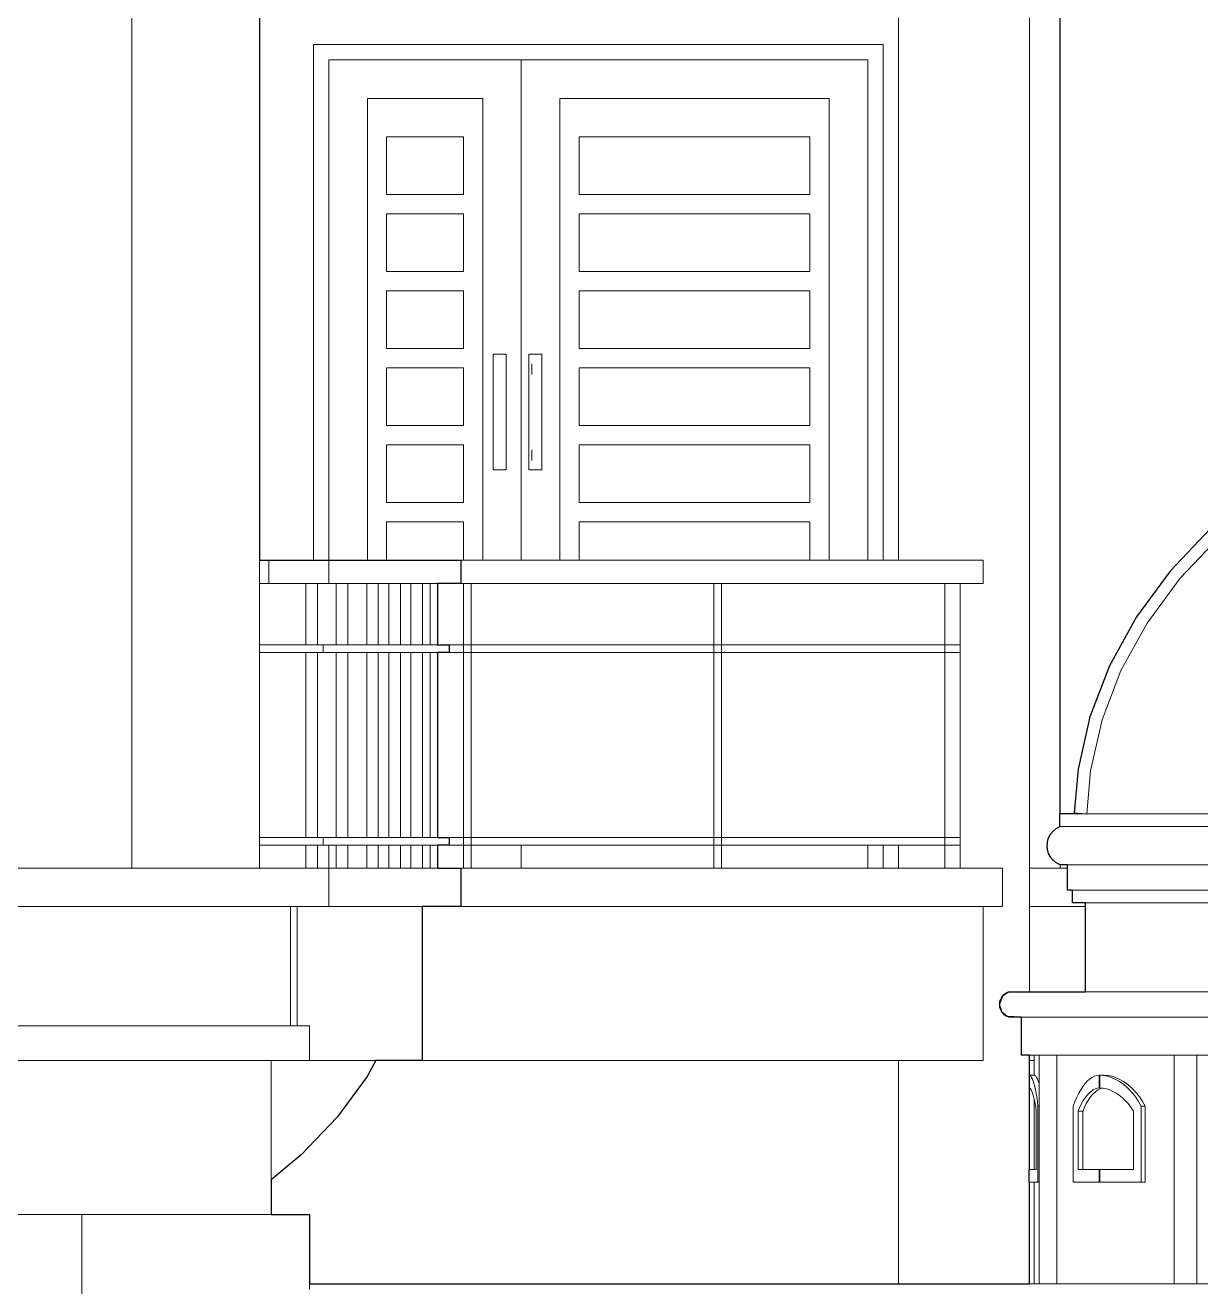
# Model space of a CAD drawing. Header units: millimetres. Extents: x -667 to -468, y -723 to -475.
# Drawn here: x -609.621 to -606.566, y -492.132 to -488.855 of the extents above; entities that cross this region are included whole.
import ezdxf

# ---------------------------------------------------------------- set-up
doc = ezdxf.new("R2010")
doc.units = ezdxf.units.MM
doc.layers.get('0').update_dxf_attribs({"lineweight": 9})
doc.layers.add('dinding', color=36, linetype='Continuous', lineweight=9)

msp = doc.modelspace()

# ---------------------------------------------------------------- linework, layer by layer
at = {"lineweight": 30}
for points in [[(-606.5408, -490.1628), (-606.6457, -490.2731), (-606.7337, -490.3923), (-606.8036, -490.5189), (-606.8543, -490.6513), (-606.8849, -490.7873), (-606.8951, -490.9014), (-606.8956, -490.9039), (-606.9318, -490.9039), (-606.9318, -487.8247), (-606.8818, -487.8247), (-606.8818, -487.7247), (-606.7918, -487.7247), (-606.7918, -487.3747), (-606.8898, -487.3747), (-606.8898, -487.2449), (-606.8398, -487.2449), (-606.8398, -487.1449), (-606.6577, -487.1449), (-606.6577, -487.1134)], [(-609.0118, -488.7955), (-609.0118, -490.2449), (-608.4889, -490.2449), (-608.4889, -490.3049), (-608.5494, -490.3049), (-608.5494, -490.4649), (-608.5192, -490.4649), (-608.5192, -490.4849), (-608.5494, -490.4849), (-608.5494, -490.9649), (-608.5192, -490.9649), (-608.5192, -490.9849), (-608.5494, -490.9849), (-608.5494, -491.0449), (-608.4889, -491.0449), (-608.4889, -491.1449), (-608.5898, -491.1449), (-608.5898, -491.5449), (-608.7099, -491.5449), (-608.7324, -491.5858), (-608.8105, -491.6914), (-608.9036, -491.7894), (-608.9818, -491.8542), (-608.9818, -491.9449), (-608.8818, -491.9449), (-608.8818, -492.1249), (-607.0118, -492.1249), (-607.0118, -491.8609), (-607.0124, -491.8609), (-607.0124, -491.8279), (-607.0118, -491.8279), (-607.0118, -491.5309), (-607.0326, -491.5309), (-607.0326, -491.4319), (-607.0692, -491.4304), (-607.0832, -491.4193), (-607.0898, -491.3989), (-607.0808, -491.3759), (-607.0659, -491.3659), (-607.0118, -491.3659), (-606.8662, -491.3659), (-606.8662, -491.1349), (-606.8995, -491.1349), (-606.8995, -491.1019), (-606.9128, -491.1019), (-606.9128, -491.0359), (-606.9318, -491.0359), (-606.942, -491.031), (-606.9501, -491.0243), (-606.956, -491.0171), (-606.9617, -491.0069), (-606.9652, -490.9917), (-606.9647, -490.976), (-606.9617, -490.9659), (-606.9568, -490.9567), (-606.9501, -490.9486), (-606.942, -490.9419), (-606.9328, -490.9369), (-606.9328, -490.9039), (-606.9318, -490.9039)]]:
    msp.add_lwpolyline(points, dxfattribs=at)
at = {"layer": 'dinding'}
for p, q in [((-609.3435, -491.0449), (-609.3435, -488.0249)), ((-607.3518, -490.2449), (-607.3518, -488.0329)), ((-607.0118, -491.0449), (-607.0118, -488.571)), ((-606.9318, -490.9039), (-606.9318, -488.571)), ((-609.0118, -490.2449), (-609.0118, -488.7955)), ((-608.8718, -488.9049), (-607.3918, -488.9049)), ((-608.8718, -488.9049), (-608.8718, -490.2449)), ((-607.3918, -488.9049), (-607.3918, -490.2449)), ((-608.8318, -488.9449), (-608.8318, -490.2449)), ((-608.3318, -488.9449), (-608.8318, -488.9449)), ((-608.3318, -488.9449), (-608.3318, -490.2449)), ((-607.4318, -488.9449), (-608.3318, -488.9449)), ((-607.4318, -490.2449), (-607.4318, -488.9449)), ((-608.7318, -490.2449), (-608.7318, -489.0449)), ((-608.7318, -489.0449), (-608.4318, -489.0449)), ((-608.4318, -489.0449), (-608.4318, -490.2449)), ((-608.2318, -489.0449), (-608.2318, -490.2449)), ((-607.5318, -489.0449), (-608.2318, -489.0449)), ((-607.5318, -490.2449), (-607.5318, -489.0449)), ((-608.6818, -489.2949), (-608.6818, -489.1449)), ((-608.4818, -489.1449), (-608.6818, -489.1449)), ((-608.4818, -489.1449), (-608.4818, -489.2949)), ((-608.1818, -489.1449), (-607.5818, -489.1449)), ((-608.1818, -489.1449), (-608.1818, -489.2949)), ((-607.5818, -489.2949), (-607.5818, -489.1449)), ((-608.4818, -489.2949), (-608.6818, -489.2949)), ((-608.1818, -489.2949), (-607.5818, -489.2949)), ((-608.4818, -489.3449), (-608.6818, -489.3449)), ((-608.6818, -489.4949), (-608.6818, -489.3449)), ((-608.4818, -489.3449), (-608.4818, -489.4949)), ((-608.1818, -489.3449), (-607.5818, -489.3449)), ((-608.1818, -489.3449), (-608.1818, -489.4949)), ((-607.5818, -489.4949), (-607.5818, -489.3449)), ((-608.4818, -489.4949), (-608.6818, -489.4949)), ((-608.1818, -489.4949), (-607.5818, -489.4949)), ((-608.4818, -489.5449), (-608.6818, -489.5449)), ((-608.6818, -489.6949), (-608.6818, -489.5449)), ((-608.4818, -489.5449), (-608.4818, -489.6949)), ((-608.1818, -489.5449), (-608.1818, -489.6949)), ((-608.1818, -489.5449), (-607.5818, -489.5449)), ((-607.5818, -489.6949), (-607.5818, -489.5449)), ((-608.4818, -489.6949), (-608.6818, -489.6949)), ((-608.1818, -489.6949), (-607.5818, -489.6949)), ((-608.4047, -490.0102), (-608.4047, -489.7096)), ((-608.4047, -489.7096), (-608.3709, -489.7096)), ((-608.3709, -490.0102), (-608.3709, -489.7096)), ((-608.3126, -490.0102), (-608.3126, -489.7096)), ((-608.2789, -489.7096), (-608.3126, -489.7096)), ((-608.2789, -490.0102), (-608.2789, -489.7096)), ((-608.4818, -489.7449), (-608.6818, -489.7449)), ((-608.6818, -489.8949), (-608.6818, -489.7449)), ((-608.4818, -489.7449), (-608.4818, -489.8949)), ((-608.3042, -489.7622), (-608.3042, -489.7345)), ((-608.1818, -489.7449), (-607.5818, -489.7449)), ((-608.1818, -489.7449), (-608.1818, -489.8949)), ((-607.5818, -489.8949), (-607.5818, -489.7449)), ((-608.4818, -489.8949), (-608.6818, -489.8949)), ((-608.1818, -489.8949), (-607.5818, -489.8949)), ((-608.6818, -490.0949), (-608.6818, -489.9449)), ((-608.4818, -489.9449), (-608.6818, -489.9449)), ((-608.4818, -489.9449), (-608.4818, -490.0949)), ((-608.3042, -489.9854), (-608.3042, -489.9577)), ((-608.1818, -489.9449), (-607.5818, -489.9449)), ((-608.1818, -489.9449), (-608.1818, -490.0949)), ((-607.5818, -490.0949), (-607.5818, -489.9449)), ((-608.4047, -490.0102), (-608.3709, -490.0102)), ((-608.2789, -490.0102), (-608.3126, -490.0102)), ((-608.4818, -490.0949), (-608.6818, -490.0949)), ((-608.1818, -490.0949), (-607.5818, -490.0949)), ((-608.6818, -490.2449), (-608.6818, -490.1449)), ((-608.4818, -490.1449), (-608.6818, -490.1449)), ((-608.4818, -490.1449), (-608.4818, -490.2449)), ((-608.1818, -490.1449), (-608.1818, -490.2449)), ((-608.1818, -490.1449), (-607.5818, -490.1449)), ((-607.5818, -490.2449), (-607.5818, -490.1449)), ((-606.6457, -490.2731), (-606.5408, -490.1628)), ((-606.62, -490.2918), (-606.5175, -490.1841)), ((-608.988, -490.2449), (-609.0118, -490.2449)), ((-609.0118, -490.3049), (-609.0118, -490.2449)), ((-608.988, -490.3049), (-608.988, -490.2449)), ((-608.988, -490.2449), (-608.8718, -490.2449)), ((-608.8318, -490.2449), (-608.8718, -490.2449)), ((-608.8318, -490.3049), (-608.8318, -490.2449)), ((-608.8318, -490.2449), (-608.7318, -490.2449)), ((-608.6818, -490.2449), (-608.7318, -490.2449)), ((-608.4889, -490.2449), (-608.6818, -490.2449)), ((-608.4889, -490.3049), (-608.4889, -490.2449)), ((-608.4818, -490.2449), (-608.4889, -490.2449)), ((-608.4318, -490.2449), (-608.4818, -490.2449)), ((-608.3318, -490.2449), (-608.4318, -490.2449)), ((-608.2318, -490.2449), (-608.3318, -490.2449)), ((-608.1818, -490.2449), (-608.2318, -490.2449)), ((-607.5818, -490.2449), (-608.1818, -490.2449)), ((-607.5318, -490.2449), (-607.5818, -490.2449)), ((-607.4318, -490.2449), (-607.5318, -490.2449)), ((-607.3918, -490.2449), (-607.4318, -490.2449)), ((-607.3518, -490.2449), (-607.3918, -490.2449)), ((-607.1318, -490.2449), (-607.3518, -490.2449)), ((-607.1318, -490.3049), (-607.1318, -490.2449)), ((-606.7337, -490.3923), (-606.6457, -490.2731)), ((-608.988, -490.3049), (-609.0118, -490.3049)), ((-609.0118, -490.4649), (-609.0118, -490.3049)), ((-608.8913, -490.3049), (-608.988, -490.3049)), ((-608.8913, -490.3049), (-608.8913, -490.4649)), ((-608.8613, -490.3049), (-608.8913, -490.3049)), ((-608.8613, -490.3049), (-608.8613, -490.4649)), ((-608.8613, -490.3049), (-608.8318, -490.3049)), ((-608.8318, -490.3049), (-608.8126, -490.3049)), ((-608.8126, -490.3049), (-608.8126, -490.4649)), ((-608.7826, -490.3049), (-608.8126, -490.3049)), ((-608.7826, -490.3049), (-608.7826, -490.4649)), ((-608.7334, -490.3049), (-608.7826, -490.3049)), ((-608.7334, -490.3049), (-608.7334, -490.4649)), ((-608.7034, -490.3049), (-608.7334, -490.3049)), ((-608.676, -490.3049), (-608.7034, -490.3049)), ((-608.7034, -490.3049), (-608.7034, -490.4649)), ((-608.676, -490.3049), (-608.676, -490.4649)), ((-608.646, -490.3049), (-608.676, -490.3049)), ((-608.6186, -490.3049), (-608.646, -490.3049)), ((-608.646, -490.3049), (-608.646, -490.4649)), ((-608.6186, -490.3049), (-608.6186, -490.4649)), ((-608.5886, -490.3049), (-608.6186, -490.3049)), ((-608.5886, -490.3049), (-608.5886, -490.4649)), ((-608.569, -490.3049), (-608.5886, -490.3049)), ((-608.569, -490.3049), (-608.569, -490.4649)), ((-608.5494, -490.3049), (-608.569, -490.3049)), ((-608.5494, -490.3049), (-608.5494, -490.4649)), ((-608.5494, -490.3049), (-608.4889, -490.3049)), ((-608.4818, -490.3049), (-608.4889, -490.3049)), ((-608.4818, -490.3049), (-608.4818, -490.4649)), ((-608.4618, -490.3049), (-608.4818, -490.3049)), ((-607.8318, -490.3049), (-608.4618, -490.3049)), ((-608.4618, -490.3049), (-608.4618, -490.4649)), ((-607.8318, -490.3049), (-607.8318, -490.4649)), ((-607.8118, -490.3049), (-607.8318, -490.3049)), ((-607.2318, -490.3049), (-607.8118, -490.3049)), ((-607.8118, -490.3049), (-607.8118, -490.4649)), ((-607.2318, -490.3049), (-607.2318, -490.4649)), ((-607.1918, -490.3049), (-607.2318, -490.3049)), ((-607.1918, -490.3049), (-607.1918, -490.4649)), ((-607.1318, -490.3049), (-607.1918, -490.3049)), ((-606.7058, -490.408), (-606.62, -490.2918)), ((-606.8036, -490.5189), (-606.7337, -490.3923)), ((-606.7738, -490.5312), (-606.7058, -490.408)), ((-609.0118, -490.4649), (-608.8913, -490.4649)), ((-609.0118, -490.4849), (-609.0118, -490.4649)), ((-608.8913, -490.4649), (-608.8613, -490.4649)), ((-608.8613, -490.4649), (-608.8466, -490.4649)), ((-608.8466, -490.4649), (-608.8466, -490.4849)), ((-608.8466, -490.4649), (-608.8126, -490.4649)), ((-608.8126, -490.4649), (-608.7826, -490.4649)), ((-608.7826, -490.4649), (-608.7334, -490.4649)), ((-608.7334, -490.4649), (-608.7034, -490.4649)), ((-608.7034, -490.4649), (-608.676, -490.4649)), ((-608.676, -490.4649), (-608.646, -490.4649)), ((-608.646, -490.4649), (-608.6186, -490.4649)), ((-608.6186, -490.4649), (-608.5886, -490.4649)), ((-608.5886, -490.4649), (-608.569, -490.4649)), ((-608.569, -490.4649), (-608.5494, -490.4649)), ((-608.5494, -490.4649), (-608.5192, -490.4649)), ((-608.5192, -490.4649), (-608.5192, -490.4849)), ((-608.5192, -490.4649), (-608.4818, -490.4649)), ((-608.4818, -490.4649), (-608.4618, -490.4649)), ((-608.4818, -490.4649), (-608.4818, -490.4849)), ((-608.4618, -490.4649), (-607.8318, -490.4649)), ((-608.4618, -490.4649), (-608.4618, -490.4849)), ((-607.8318, -490.4649), (-607.8318, -490.4849)), ((-607.8318, -490.4649), (-607.8118, -490.4649)), ((-607.8118, -490.4649), (-607.2318, -490.4649)), ((-607.8118, -490.4649), (-607.8118, -490.4849)), ((-607.2318, -490.4649), (-607.2318, -490.4849)), ((-607.2318, -490.4649), (-607.1918, -490.4649)), ((-607.1918, -490.4649), (-607.1918, -490.4849)), ((-608.8913, -490.4849), (-609.0118, -490.4849)), ((-609.0118, -490.9649), (-609.0118, -490.4849)), ((-608.8913, -490.4849), (-608.8913, -490.9649)), ((-608.8913, -490.4849), (-608.8613, -490.4849)), ((-608.8466, -490.4849), (-608.8613, -490.4849)), ((-608.8613, -490.4849), (-608.8613, -490.9649)), ((-608.8126, -490.4849), (-608.8466, -490.4849)), ((-608.8126, -490.4849), (-608.8126, -490.9649)), ((-608.8126, -490.4849), (-608.7826, -490.4849)), ((-608.7826, -490.4849), (-608.7826, -490.9649)), ((-608.7334, -490.4849), (-608.7826, -490.4849)), ((-608.7334, -490.4849), (-608.7334, -490.9649)), ((-608.7334, -490.4849), (-608.7034, -490.4849)), ((-608.7034, -490.4849), (-608.7034, -490.9649)), ((-608.7034, -490.4849), (-608.676, -490.4849)), ((-608.676, -490.4849), (-608.676, -490.9649)), ((-608.676, -490.4849), (-608.646, -490.4849)), ((-608.6186, -490.4849), (-608.646, -490.4849)), ((-608.646, -490.4849), (-608.646, -490.9649)), ((-608.6186, -490.4849), (-608.6186, -490.9649)), ((-608.6186, -490.4849), (-608.5886, -490.4849)), ((-608.5886, -490.4849), (-608.5886, -490.9649)), ((-608.5886, -490.4849), (-608.569, -490.4849)), ((-608.569, -490.4849), (-608.569, -490.9649)), ((-608.5494, -490.4849), (-608.569, -490.4849)), ((-608.5192, -490.4849), (-608.5494, -490.4849)), ((-608.5494, -490.4849), (-608.5494, -490.9649)), ((-608.5192, -490.4849), (-608.4818, -490.4849)), ((-608.4818, -490.4849), (-608.4818, -490.9649)), ((-608.4818, -490.4849), (-608.4618, -490.4849)), ((-608.4618, -490.4849), (-608.4618, -490.9649)), ((-608.4618, -490.4849), (-607.8318, -490.4849)), ((-607.8318, -490.4849), (-607.8318, -490.9649)), ((-607.8318, -490.4849), (-607.8118, -490.4849)), ((-607.8118, -490.4849), (-607.8118, -490.9649)), ((-607.8118, -490.4849), (-607.2318, -490.4849)), ((-607.2318, -490.4849), (-607.1918, -490.4849)), ((-607.2318, -490.4849), (-607.2318, -490.9649)), ((-607.1918, -490.4849), (-607.1918, -490.9649)), ((-606.8543, -490.6513), (-606.8036, -490.5189)), ((-606.823, -490.6597), (-606.7738, -490.5312)), ((-606.8849, -490.7873), (-606.8543, -490.6513)), ((-606.8528, -490.7918), (-606.823, -490.6597)), ((-606.8951, -490.9014), (-606.8849, -490.7873)), ((-606.8627, -490.9039), (-606.8528, -490.7923)), ((-606.8528, -490.7923), (-606.8528, -490.7918)), ((-606.9328, -490.9369), (-606.9328, -490.9039)), ((-606.9328, -490.9039), (-606.9318, -490.9039)), ((-606.9328, -490.9039), (-606.8662, -490.9039)), ((-606.9318, -490.9039), (-606.8662, -490.9039)), ((-606.8662, -490.9039), (-606.8951, -490.9014)), ((-606.8662, -490.9039), (-606.8627, -490.9039)), ((-606.5319, -490.9039), (-606.8627, -490.9039)), ((-606.8627, -490.9039), (-606.8619, -490.9039)), ((-606.9328, -490.9369), (-606.942, -490.9419)), ((-604.3593, -490.9369), (-606.9328, -490.9369)), ((-609.0118, -490.9649), (-608.8913, -490.9649)), ((-609.0118, -490.9849), (-609.0118, -490.9649)), ((-608.8913, -490.9649), (-608.8613, -490.9649)), ((-608.8613, -490.9649), (-608.8466, -490.9649)), ((-608.8466, -490.9649), (-608.8466, -490.9849)), ((-608.8466, -490.9649), (-608.8126, -490.9649)), ((-608.8126, -490.9649), (-608.7826, -490.9649)), ((-608.7826, -490.9649), (-608.7334, -490.9649)), ((-608.7334, -490.9649), (-608.7034, -490.9649)), ((-608.7034, -490.9649), (-608.676, -490.9649)), ((-608.676, -490.9649), (-608.646, -490.9649)), ((-608.646, -490.9649), (-608.6186, -490.9649)), ((-608.6186, -490.9649), (-608.5886, -490.9649)), ((-608.5886, -490.9649), (-608.569, -490.9649)), ((-608.569, -490.9649), (-608.5494, -490.9649)), ((-608.5494, -490.9649), (-608.5192, -490.9649)), ((-608.5192, -490.9649), (-608.5192, -490.9849)), ((-608.5192, -490.9649), (-608.4818, -490.9649)), ((-608.4818, -490.9649), (-608.4818, -490.9849)), ((-608.4818, -490.9649), (-608.4618, -490.9649)), ((-608.4618, -490.9649), (-607.8318, -490.9649)), ((-608.4618, -490.9649), (-608.4618, -490.9849)), ((-607.8318, -490.9649), (-607.8318, -490.9849)), ((-607.8318, -490.9649), (-607.8118, -490.9649)), ((-607.8118, -490.9649), (-607.2318, -490.9649)), ((-607.8118, -490.9649), (-607.8118, -490.9849)), ((-607.2318, -490.9649), (-607.2318, -490.9849)), ((-607.2318, -490.9649), (-607.1918, -490.9649)), ((-607.1918, -490.9649), (-607.1918, -490.9849)), ((-606.9617, -490.9659), (-606.9647, -490.976)), ((-606.9568, -490.9567), (-606.9617, -490.9659)), ((-606.9501, -490.9486), (-606.9568, -490.9567)), ((-606.942, -490.9419), (-606.9501, -490.9486)), ((-608.8913, -490.9849), (-609.0118, -490.9849)), ((-609.0118, -491.0449), (-609.0118, -490.9849)), ((-608.8913, -490.9849), (-608.8913, -491.0449)), ((-608.8913, -490.9849), (-608.8613, -490.9849)), ((-608.8466, -490.9849), (-608.8613, -490.9849)), ((-608.8613, -490.9849), (-608.8613, -491.0449)), ((-608.8466, -490.9849), (-608.8318, -490.9849)), ((-608.8318, -490.9849), (-608.8318, -491.0449)), ((-608.8126, -490.9849), (-608.8318, -490.9849)), ((-608.8126, -490.9849), (-608.8126, -491.0449)), ((-608.8126, -490.9849), (-608.7826, -490.9849)), ((-608.7826, -490.9849), (-608.7826, -491.0449)), ((-608.7334, -490.9849), (-608.7826, -490.9849)), ((-608.7334, -490.9849), (-608.7334, -491.0449)), ((-608.7334, -490.9849), (-608.7034, -490.9849)), ((-608.7034, -490.9849), (-608.7034, -491.0449)), ((-608.7034, -490.9849), (-608.676, -490.9849)), ((-608.676, -490.9849), (-608.676, -491.0449)), ((-608.676, -490.9849), (-608.646, -490.9849)), ((-608.6186, -490.9849), (-608.646, -490.9849)), ((-608.646, -490.9849), (-608.646, -491.0449)), ((-608.6186, -490.9849), (-608.6186, -491.0449)), ((-608.6186, -490.9849), (-608.5886, -490.9849)), ((-608.5886, -490.9849), (-608.5886, -491.0449)), ((-608.5886, -490.9849), (-608.569, -490.9849)), ((-608.569, -490.9849), (-608.569, -491.0449)), ((-608.5494, -490.9849), (-608.569, -490.9849)), ((-608.5192, -490.9849), (-608.5494, -490.9849)), ((-608.5494, -490.9849), (-608.5494, -491.0449)), ((-608.5192, -490.9849), (-608.4818, -490.9849)), ((-608.4818, -490.9849), (-608.4818, -491.0449)), ((-608.4818, -490.9849), (-608.4618, -490.9849)), ((-608.4618, -490.9849), (-608.4618, -491.0449)), ((-608.4618, -490.9849), (-608.3318, -490.9849)), ((-608.3318, -490.9849), (-608.3318, -491.0449)), ((-608.3318, -490.9849), (-607.8318, -490.9849)), ((-607.8318, -490.9849), (-607.8318, -491.0449)), ((-607.8318, -490.9849), (-607.8118, -490.9849)), ((-607.8118, -490.9849), (-607.8118, -491.0449)), ((-607.8118, -490.9849), (-607.4318, -490.9849)), ((-607.4318, -491.0449), (-607.4318, -490.9849)), ((-607.4318, -490.9849), (-607.3918, -490.9849)), ((-607.3918, -490.9849), (-607.3918, -491.0449)), ((-607.3918, -490.9849), (-607.3518, -490.9849)), ((-607.3518, -491.0449), (-607.3518, -490.9849)), ((-607.3518, -490.9849), (-607.2318, -490.9849)), ((-607.2318, -490.9849), (-607.2318, -491.0449)), ((-607.2318, -490.9849), (-607.1918, -490.9849)), ((-607.1918, -490.9849), (-607.1918, -491.0449)), ((-606.9647, -490.976), (-606.9658, -490.9864)), ((-606.9658, -490.9864), (-606.9647, -490.9969)), ((-606.9647, -490.9969), (-606.9617, -491.0069)), ((-606.9617, -491.0069), (-606.9568, -491.0162)), ((-606.9568, -491.0162), (-606.9501, -491.0243)), ((-606.9501, -491.0243), (-606.942, -491.031)), ((-606.942, -491.031), (-606.9328, -491.0359)), ((-606.9328, -491.0359), (-606.9318, -491.0359)), ((-606.9318, -491.0359), (-606.9318, -491.0449)), ((-606.9128, -491.0359), (-606.9318, -491.0359)), ((-606.9128, -491.0359), (-606.9128, -491.0449)), ((-604.3793, -491.0359), (-606.9128, -491.0359)), ((-609.3435, -491.0449), (-610.2843, -491.0449)), ((-609.3435, -491.0449), (-609.0118, -491.0449)), ((-609.0118, -491.0449), (-608.8913, -491.0449)), ((-608.8613, -491.0449), (-608.8913, -491.0449)), ((-608.8613, -491.0449), (-608.8318, -491.0449)), ((-608.8318, -491.1449), (-608.8318, -491.0449)), ((-608.8318, -491.0449), (-608.8126, -491.0449)), ((-608.8126, -491.0449), (-608.7826, -491.0449)), ((-608.7334, -491.0449), (-608.7826, -491.0449)), ((-608.7334, -491.0449), (-608.7034, -491.0449)), ((-608.7034, -491.0449), (-608.676, -491.0449)), ((-608.676, -491.0449), (-608.646, -491.0449)), ((-608.646, -491.0449), (-608.6186, -491.0449)), ((-608.6186, -491.0449), (-608.5886, -491.0449)), ((-608.5886, -491.0449), (-608.569, -491.0449)), ((-608.569, -491.0449), (-608.5494, -491.0449)), ((-608.4889, -491.0449), (-608.5494, -491.0449)), ((-608.4889, -491.0449), (-608.4889, -491.1449)), ((-608.4889, -491.0449), (-608.4818, -491.0449)), ((-608.4818, -491.0449), (-608.4618, -491.0449)), ((-608.4618, -491.0449), (-608.3318, -491.0449)), ((-608.3318, -491.0449), (-607.8318, -491.0449)), ((-607.8318, -491.0449), (-607.8118, -491.0449)), ((-607.8118, -491.0449), (-607.4318, -491.0449)), ((-607.3918, -491.0449), (-607.4318, -491.0449)), ((-607.3918, -491.0449), (-607.3518, -491.0449)), ((-607.2318, -491.0449), (-607.3518, -491.0449)), ((-607.2318, -491.0449), (-607.1918, -491.0449)), ((-607.0818, -491.0449), (-607.1918, -491.0449)), ((-607.0818, -491.1449), (-607.0818, -491.0449)), ((-607.0118, -491.0449), (-606.9318, -491.0449)), ((-607.0118, -491.1449), (-607.0118, -491.0449)), ((-606.9128, -491.0449), (-606.9318, -491.0449)), ((-606.9128, -491.0449), (-606.9128, -491.1019)), ((-606.8995, -491.1019), (-606.9128, -491.1019)), ((-606.8995, -491.1019), (-606.8995, -491.1349)), ((-606.8995, -491.1019), (-604.3926, -491.1019)), ((-606.8995, -491.1349), (-606.8662, -491.1349)), ((-606.8662, -491.1349), (-606.8662, -491.1449)), ((-606.8662, -491.1349), (-604.4259, -491.1349)), ((-610.3737, -491.1449), (-608.9318, -491.1449)), ((-608.9318, -491.4549), (-608.9318, -491.1449)), ((-608.9146, -491.1449), (-608.9318, -491.1449)), ((-608.9146, -491.4549), (-608.9146, -491.1449)), ((-608.8318, -491.1449), (-608.9146, -491.1449)), ((-608.5898, -491.1449), (-608.8318, -491.1449)), ((-608.5898, -491.5449), (-608.5898, -491.1449)), ((-608.5898, -491.1449), (-608.4889, -491.1449)), ((-607.1318, -491.1449), (-608.4889, -491.1449)), ((-607.1318, -491.5449), (-607.1318, -491.1449)), ((-607.1318, -491.1449), (-607.0818, -491.1449)), ((-607.0118, -491.1449), (-606.8662, -491.1449)), ((-607.0118, -491.3659), (-607.0118, -491.1449)), ((-606.8662, -491.1449), (-606.8662, -491.3659)), ((-607.0659, -491.3659), (-607.0725, -491.3689)), ((-607.0659, -491.3659), (-607.0118, -491.3659)), ((-606.8662, -491.3659), (-607.0118, -491.3659)), ((-604.4259, -491.3659), (-606.8662, -491.3659)), ((-607.0891, -491.3917), (-607.0898, -491.3989)), ((-607.0898, -491.3989), (-607.0891, -491.4061)), ((-607.0868, -491.3848), (-607.0891, -491.3917)), ((-607.0832, -491.3786), (-607.0868, -491.3848)), ((-607.0784, -491.3732), (-607.0832, -491.3786)), ((-607.0725, -491.3689), (-607.0784, -491.3732)), ((-607.0891, -491.4061), (-607.0868, -491.413)), ((-607.0868, -491.413), (-607.0832, -491.4193)), ((-607.0832, -491.4193), (-607.0784, -491.4247)), ((-607.0784, -491.4247), (-607.0725, -491.429)), ((-607.0725, -491.429), (-607.0659, -491.4319)), ((-607.0326, -491.4319), (-607.0659, -491.4319)), ((-607.0326, -491.4319), (-607.0326, -491.5309)), ((-604.2595, -491.4319), (-607.0326, -491.4319)), ((-610.3843, -491.4549), (-608.9318, -491.4549)), ((-608.9318, -491.4549), (-608.9146, -491.4549)), ((-608.8818, -491.4549), (-608.9146, -491.4549)), ((-608.8818, -491.5449), (-608.8818, -491.4549)), ((-607.0118, -491.5309), (-607.0326, -491.5309)), ((-607.0118, -491.5449), (-607.0118, -491.5309)), ((-607.0118, -491.5309), (-606.9993, -491.5309)), ((-606.9993, -491.5449), (-606.9993, -491.5309)), ((-606.9862, -491.5309), (-606.9993, -491.5309)), ((-606.9862, -491.6067), (-606.9862, -491.5309)), ((-606.9862, -491.5309), (-606.9407, -491.5309)), ((-606.9407, -491.5309), (-606.9407, -492.1249)), ((-606.636, -491.5309), (-606.9407, -491.5309)), ((-606.636, -492.1249), (-606.636, -491.5309)), ((-606.577, -491.5309), (-606.636, -491.5309)), ((-606.577, -491.5309), (-606.577, -492.1249)), ((-606.0293, -491.5309), (-606.577, -491.5309)), ((-608.9818, -491.5449), (-610.5056, -491.5449)), ((-608.8818, -491.5449), (-608.9818, -491.5449)), ((-608.9818, -491.8542), (-608.9818, -491.5449)), ((-608.7099, -491.5449), (-608.8818, -491.5449)), ((-608.7324, -491.5858), (-608.7099, -491.5449)), ((-608.5898, -491.5449), (-608.7099, -491.5449)), ((-607.3518, -491.5449), (-608.5898, -491.5449)), ((-607.3518, -492.1249), (-607.3518, -491.5449)), ((-607.3518, -491.5449), (-607.1318, -491.5449)), ((-607.0118, -491.5449), (-606.9993, -491.5449)), ((-607.0118, -491.5826), (-607.0118, -491.5449)), ((-606.9993, -491.5826), (-606.9993, -491.5449)), ((-608.8105, -491.6914), (-608.7324, -491.5858)), ((-607.0103, -491.5836), (-607.0124, -491.5826)), ((-607.0124, -491.6157), (-607.0124, -491.5826)), ((-607.0118, -491.5826), (-607.0124, -491.5826)), ((-606.9993, -491.5826), (-607.0118, -491.5826)), ((-607.0081, -491.5856), (-607.0103, -491.5836)), ((-607.006, -491.5888), (-607.0081, -491.5856)), ((-607.0039, -491.5931), (-607.006, -491.5888)), ((-607.0018, -491.5984), (-607.0039, -491.5931)), ((-606.9972, -491.5836), (-606.9993, -491.5826)), ((-606.995, -491.5856), (-606.9972, -491.5836)), ((-606.9929, -491.5888), (-606.995, -491.5856)), ((-606.9908, -491.5931), (-606.9929, -491.5888)), ((-606.9887, -491.5984), (-606.9908, -491.5931)), ((-606.8613, -491.5984), (-606.8553, -491.5931)), ((-606.8553, -491.5931), (-606.8491, -491.5888)), ((-606.8491, -491.5888), (-606.8429, -491.5856)), ((-606.8429, -491.5856), (-606.8366, -491.5836)), ((-606.8366, -491.5836), (-606.8302, -491.5826)), ((-606.8302, -491.6157), (-606.8302, -491.5826)), ((-606.8285, -491.5826), (-606.8302, -491.5826)), ((-606.8184, -491.5836), (-606.8285, -491.5826)), ((-606.8285, -491.6157), (-606.8285, -491.5826)), ((-606.818, -491.5826), (-606.8285, -491.5826)), ((-606.8084, -491.5856), (-606.8184, -491.5836)), ((-606.8079, -491.5836), (-606.818, -491.5826)), ((-606.7984, -491.5888), (-606.8084, -491.5856)), ((-606.7979, -491.5856), (-606.8079, -491.5836)), ((-606.7887, -491.5931), (-606.7984, -491.5888)), ((-606.788, -491.5888), (-606.7979, -491.5856)), ((-606.7791, -491.5984), (-606.7887, -491.5931)), ((-606.7782, -491.5931), (-606.788, -491.5888)), ((-606.7686, -491.5984), (-606.7782, -491.5931)), ((-607.0118, -491.616), (-607.0124, -491.6157)), ((-607.0118, -491.8279), (-607.0118, -491.616)), ((-607.0106, -491.6165), (-607.0118, -491.616)), ((-607.0088, -491.6183), (-607.0106, -491.6165)), ((-607.0069, -491.621), (-607.0088, -491.6183)), ((-607.0051, -491.6247), (-607.0069, -491.621)), ((-607.0033, -491.6293), (-607.0051, -491.6247)), ((-607.0016, -491.6348), (-607.0033, -491.6293)), ((-606.9998, -491.6047), (-607.0018, -491.5984)), ((-606.9979, -491.6121), (-606.9998, -491.6047)), ((-606.996, -491.6205), (-606.9979, -491.6121)), ((-606.9942, -491.6298), (-606.996, -491.6205)), ((-606.9925, -491.64), (-606.9942, -491.6298)), ((-606.9867, -491.6047), (-606.9887, -491.5984)), ((-606.9862, -491.6067), (-606.9867, -491.6047)), ((-606.9862, -491.6629), (-606.9862, -491.6067)), ((-606.8886, -491.64), (-606.8836, -491.6298)), ((-606.8836, -491.6298), (-606.8783, -491.6205)), ((-606.8783, -491.6205), (-606.8729, -491.6121)), ((-606.8729, -491.6121), (-606.8672, -491.6047)), ((-606.8672, -491.6047), (-606.8613, -491.5984)), ((-606.8619, -491.6348), (-606.8568, -491.6293)), ((-606.8568, -491.6293), (-606.8516, -491.6247)), ((-606.8516, -491.6247), (-606.8463, -491.621)), ((-606.8497, -491.6348), (-606.8446, -491.6293)), ((-606.8463, -491.621), (-606.8409, -491.6183)), ((-606.8446, -491.6293), (-606.8394, -491.6247)), ((-606.8409, -491.6183), (-606.8354, -491.6165)), ((-606.8394, -491.6247), (-606.8341, -491.621)), ((-606.8354, -491.6165), (-606.8302, -491.6157)), ((-606.8341, -491.621), (-606.8287, -491.6183)), ((-606.8285, -491.6157), (-606.8302, -491.6157)), ((-606.8287, -491.6183), (-606.8232, -491.6165)), ((-606.8221, -491.6163), (-606.8285, -491.6157)), ((-606.8232, -491.6165), (-606.8221, -491.6163)), ((-606.8202, -491.6165), (-606.8221, -491.6163)), ((-606.8115, -491.6183), (-606.8202, -491.6165)), ((-606.8029, -491.621), (-606.8115, -491.6183)), ((-606.7945, -491.6247), (-606.8029, -491.621)), ((-606.7862, -491.6293), (-606.7945, -491.6247)), ((-606.7781, -491.6348), (-606.7862, -491.6293)), ((-606.7697, -491.6047), (-606.7791, -491.5984)), ((-606.7607, -491.6121), (-606.7697, -491.6047)), ((-606.7593, -491.6047), (-606.7686, -491.5984)), ((-606.7519, -491.6205), (-606.7607, -491.6121)), ((-606.7502, -491.6121), (-606.7593, -491.6047)), ((-606.7436, -491.6298), (-606.7519, -491.6205)), ((-606.7415, -491.6205), (-606.7502, -491.6121)), ((-606.7356, -491.64), (-606.7436, -491.6298)), ((-606.7331, -491.6298), (-606.7415, -491.6205)), ((-606.7251, -491.64), (-606.7331, -491.6298)), ((-606.9999, -491.6412), (-607.0016, -491.6348)), ((-606.9993, -491.6439), (-606.9999, -491.6412)), ((-606.9993, -491.8279), (-606.9993, -491.6439)), ((-606.9983, -491.6485), (-606.9993, -491.6439)), ((-606.9967, -491.6565), (-606.9983, -491.6485)), ((-606.9953, -491.6654), (-606.9967, -491.6565)), ((-606.9909, -491.6511), (-606.9925, -491.64)), ((-606.9894, -491.6629), (-606.9909, -491.6511)), ((-606.8978, -491.6629), (-606.8934, -491.6511)), ((-606.8934, -491.6511), (-606.8886, -491.64)), ((-606.8805, -491.6654), (-606.8762, -491.6565)), ((-606.8762, -491.6565), (-606.8716, -491.6485)), ((-606.8716, -491.6485), (-606.8669, -491.6412)), ((-606.8683, -491.6654), (-606.864, -491.6565)), ((-606.8669, -491.6412), (-606.8619, -491.6348)), ((-606.864, -491.6565), (-606.8594, -491.6485)), ((-606.8594, -491.6485), (-606.8547, -491.6412)), ((-606.8547, -491.6412), (-606.8497, -491.6348)), ((-606.7702, -491.6412), (-606.7781, -491.6348)), ((-606.7626, -491.6485), (-606.7702, -491.6412)), ((-606.7554, -491.6565), (-606.7626, -491.6485)), ((-606.7485, -491.6654), (-606.7554, -491.6565)), ((-606.728, -491.6511), (-606.7356, -491.64)), ((-606.721, -491.6629), (-606.728, -491.6511)), ((-606.7176, -491.6511), (-606.7251, -491.64)), ((-606.7105, -491.6629), (-606.7176, -491.6511)), ((-608.9036, -491.7894), (-608.8105, -491.6914)), ((-606.9939, -491.675), (-606.9953, -491.6654)), ((-606.9937, -491.6764), (-606.9939, -491.675)), ((-606.9937, -491.8279), (-606.9937, -491.6764)), ((-606.9894, -491.8609), (-606.9894, -491.6629)), ((-606.9862, -491.6629), (-606.9894, -491.6629)), ((-606.9862, -491.8609), (-606.9862, -491.6629)), ((-606.8978, -491.8609), (-606.8978, -491.6629)), ((-606.8852, -491.6764), (-606.8846, -491.675)), ((-606.873, -491.6764), (-606.8852, -491.6764)), ((-606.8852, -491.8279), (-606.8852, -491.6764)), ((-606.8846, -491.675), (-606.8805, -491.6654)), ((-606.873, -491.6764), (-606.8724, -491.675)), ((-606.873, -491.8279), (-606.873, -491.6764)), ((-606.8724, -491.675), (-606.8683, -491.6654)), ((-606.7419, -491.675), (-606.7485, -491.6654)), ((-606.7411, -491.6764), (-606.7419, -491.675)), ((-606.7411, -491.8279), (-606.7411, -491.6764)), ((-606.721, -491.8609), (-606.721, -491.6629)), ((-606.7105, -491.6629), (-606.721, -491.6629)), ((-606.7105, -491.8609), (-606.7105, -491.6629)), ((-608.9818, -491.8542), (-608.9036, -491.7894)), ((-608.9818, -491.8542), (-608.9818, -491.9449)), ((-607.0124, -491.8609), (-607.0124, -491.8279)), ((-607.0118, -491.8279), (-607.0124, -491.8279)), ((-606.9993, -491.8279), (-607.0118, -491.8279)), ((-606.9937, -491.8279), (-606.9993, -491.8279)), ((-606.8852, -491.8279), (-606.873, -491.8279)), ((-606.873, -491.8279), (-606.8302, -491.8279)), ((-606.8302, -491.8609), (-606.8302, -491.8279)), ((-606.8285, -491.8279), (-606.8302, -491.8279)), ((-606.8285, -491.8609), (-606.8285, -491.8279)), ((-606.7411, -491.8279), (-606.8285, -491.8279)), ((-607.0124, -491.8609), (-607.0118, -491.8609)), ((-607.0118, -492.1249), (-607.0118, -491.8609)), ((-606.9993, -491.8609), (-607.0118, -491.8609)), ((-606.9993, -492.1249), (-606.9993, -491.8609)), ((-606.9993, -491.8609), (-606.9894, -491.8609)), ((-606.9862, -491.8609), (-606.9894, -491.8609)), ((-606.9862, -492.1249), (-606.9862, -491.8609)), ((-606.8978, -491.8609), (-606.8302, -491.8609)), ((-606.8285, -491.8609), (-606.8302, -491.8609)), ((-606.8285, -491.8609), (-606.721, -491.8609)), ((-606.7105, -491.8609), (-606.721, -491.8609)), ((-613.0318, -491.9449), (-609.4738, -491.9449)), ((-609.4738, -491.9449), (-609.4738, -492.6264)), ((-608.9818, -491.9449), (-609.4738, -491.9449)), ((-608.8818, -491.9449), (-608.9818, -491.9449)), ((-608.8818, -491.9449), (-608.8818, -492.1249)), ((-608.8818, -492.1399), (-608.8818, -492.1249)), ((-608.8818, -492.1249), (-607.3518, -492.1249)), ((-607.3518, -492.1249), (-607.0118, -492.1249)), ((-606.9993, -492.1249), (-607.0118, -492.1249)), ((-606.9993, -492.1249), (-606.9862, -492.1249)), ((-606.9862, -492.1249), (-606.9407, -492.1249)), ((-606.9407, -492.1249), (-606.636, -492.1249)), ((-606.636, -492.1249), (-606.577, -492.1249)), ((-606.577, -492.1249), (-606.0293, -492.1249))]:
    msp.add_line(p, q, dxfattribs=at)

doc.saveas('drawing.dxf')
